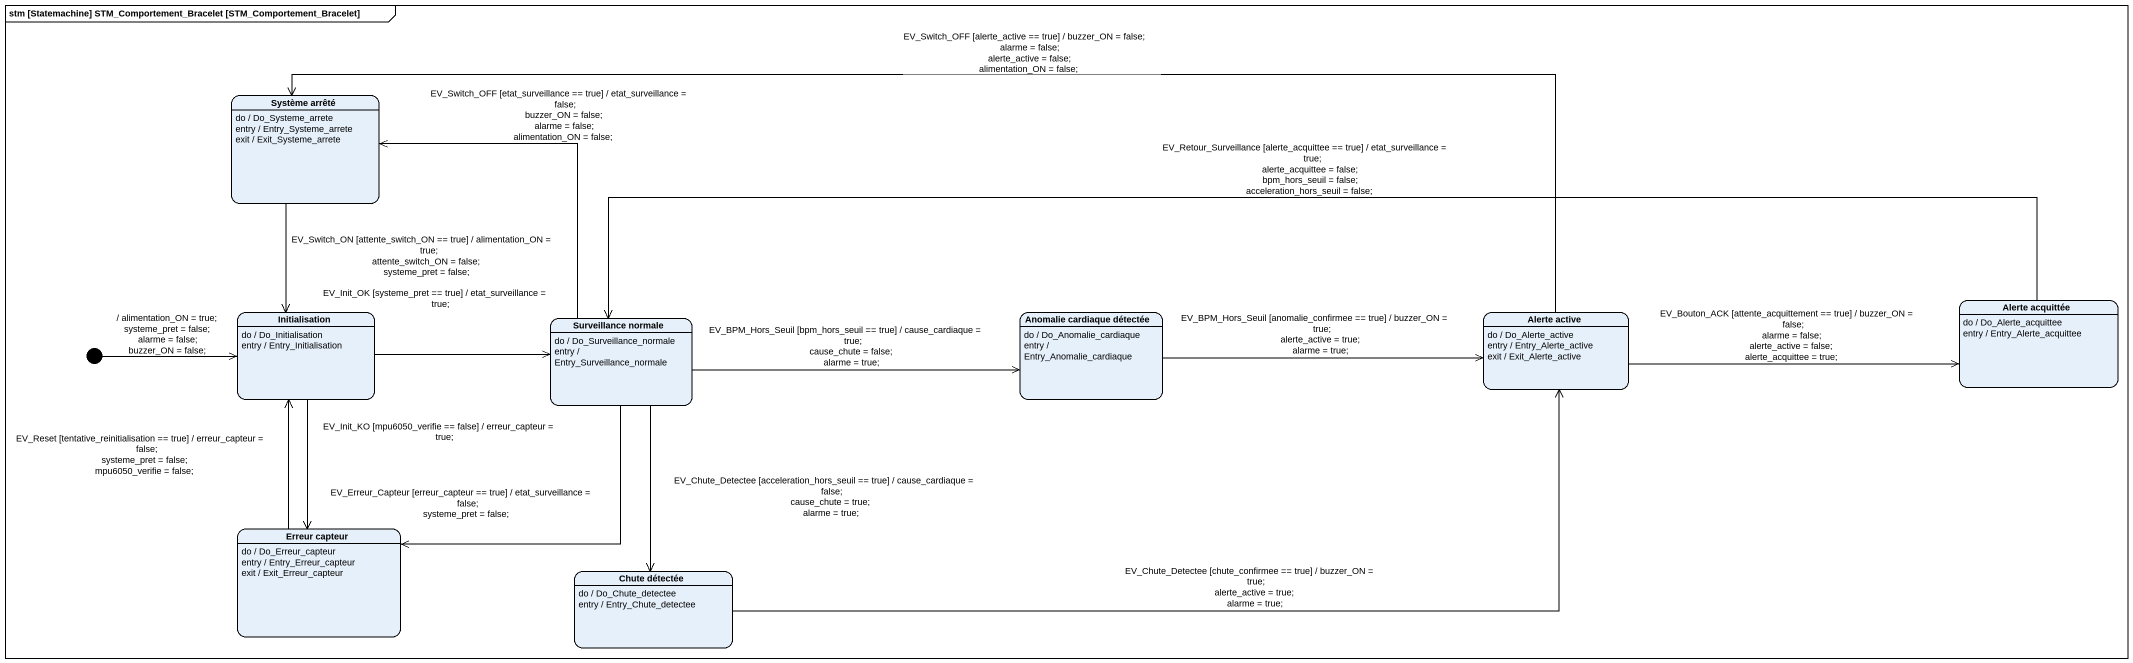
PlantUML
@startuml
mainframe stm [Statemachine] STM_Comportement_Bracelet [STM_Comportement_Bracelet]
hide empty description
state "Système arrêté" as Système_arrêté
Système_arrêté : do / Do_Systeme_arrete
Système_arrêté : entry / Entry_Systeme_arrete
Système_arrêté : exit / Exit_Systeme_arrete
state Initialisation
Initialisation : do / Do_Initialisation
Initialisation : entry / Entry_Initialisation
state "Surveillance normale" as Surveillance_normale
Surveillance_normale : do / Do_Surveillance_normale
Surveillance_normale : entry / Entry_Surveillance_normale
state "Anomalie cardiaque détectée" as Anomalie_cardiaque_détectée
Anomalie_cardiaque_détectée : do / Do_Anomalie_cardiaque
Anomalie_cardiaque_détectée : entry / Entry_Anomalie_cardiaque
state "Alerte active" as Alerte_active
Alerte_active : do / Do_Alerte_active
Alerte_active : entry / Entry_Alerte_active
Alerte_active : exit / Exit_Alerte_active
state "Alerte acquittée" as Alerte_acquittée
Alerte_acquittée : do / Do_Alerte_acquittee
Alerte_acquittée : entry / Entry_Alerte_acquittee
state "Erreur capteur" as Erreur_capteur
Erreur_capteur : do / Do_Erreur_capteur
Erreur_capteur : entry / Entry_Erreur_capteur
Erreur_capteur : exit / Exit_Erreur_capteur
state "Chute détectée" as Chute_détectée
Chute_détectée : do / Do_Chute_detectee
Chute_détectée : entry / Entry_Chute_detectee
[*] -right-> Initialisation : / alimentation_ON = true; systeme_pret = false; alarme = false; buzzer_ON = false;
Système_arrêté --> Initialisation : EV_Switch_ON [attente_switch_ON == true] / alimentation_ON = true; attente_switch_ON = false; systeme_pret = false;
Initialisation -right-> Surveillance_normale : EV_Init_OK [systeme_pret == true] / etat_surveillance = true;
Initialisation --> Erreur_capteur : EV_Init_KO [mpu6050_verifie == false] / erreur_capteur = true;
Surveillance_normale -up-> Système_arrêté : EV_Switch_OFF [etat_surveillance == true] / etat_surveillance = false; buzzer_ON = false; alarme = false; alimentation_ON = false;
Surveillance_normale -right-> Anomalie_cardiaque_détectée : EV_BPM_Hors_Seuil [bpm_hors_seuil == true] / cause_cardiaque = true; cause_chute = false; alarme = true;
Surveillance_normale --> Erreur_capteur : EV_Erreur_Capteur [erreur_capteur == true] / etat_surveillance = false; systeme_pret = false;
Surveillance_normale --> Chute_détectée : EV_Chute_Detectee [acceleration_hors_seuil == true] / cause_cardiaque = false; cause_chute = true; alarme = true;
Anomalie_cardiaque_détectée -right-> Alerte_active : EV_BPM_Hors_Seuil [anomalie_confirmee == true] / buzzer_ON = true; alerte_active = true; alarme = true;
Alerte_active -left-> Système_arrêté : EV_Switch_OFF [alerte_active == true] / buzzer_ON = false; alarme = false; alerte_active = false; alimentation_ON = false;
Alerte_active -right-> Alerte_acquittée : EV_Bouton_ACK [attente_acquittement == true] / buzzer_ON = false; alarme = false; alerte_active = false; alerte_acquittee = true;
Alerte_acquittée -left-> Surveillance_normale : EV_Retour_Surveillance [alerte_acquittee == true] / etat_surveillance = true; alerte_acquittee = false; bpm_hors_seuil = false; acceleration_hors_seuil = false;
Erreur_capteur -up-> Initialisation : EV_Reset [tentative_reinitialisation == true] / erreur_capteur = false; systeme_pret = false; mpu6050_verifie = false;
Chute_détectée -right-> Alerte_active : EV_Chute_Detectee [chute_confirmee == true] / buzzer_ON = true; alerte_active = true; alarme = true;
@enduml
